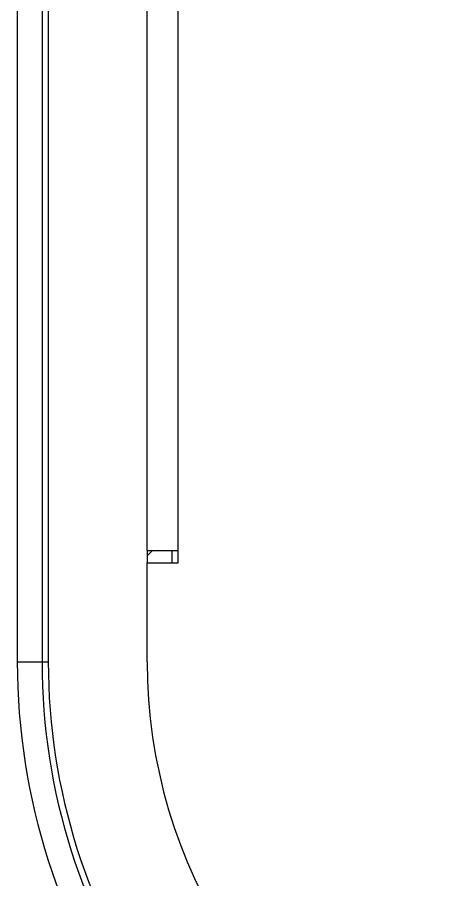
# Model space of a CAD drawing. Header units: millimetres. Extents: x 10297564 to 11610295, y -9287743 to -8409454.
# Drawn here: x 10521791 to 10522492, y -9102312 to -9100914 of the extents above; entities that cross this region are included whole.
import ezdxf

# ---------------------------------------------------------------- set-up
doc = ezdxf.new("R2010")
doc.units = ezdxf.units.MM
doc.header["$LTSCALE"] = 100
doc.layers.add('-0', color=7, linetype='Continuous')

# ---------------------------------------------------------------- blocks, each defined once
blk = doc.blocks.new('인버터 외형도')
at = {"layer": '-0', "linetype": 'Continuous'}
for p, q in [((114645.7, 34809.4), (114645.7, 36034.2)), ((114683.3, 34794.4), (114683.3, 36034.8)), ((114517.8, 35903.3), (114517.8, 34674)), ((114525.3, 35907.7), (114525.3, 34674)), ((114487.7, 35892.5), (114487.7, 34674)), ((114645.7, 34809.4), (114645.7, 34794.4)), ((114645.7, 34809.4), (114683.3, 34809.4)), ((114645.7, 34803), (114652.2, 34809.4)), ((114675.8, 34809.4), (114675.8, 34794.4)), ((114645.7, 34674), (114645.7, 34794.4)), ((114645.7, 34794.4), (114683.3, 34794.4)), ((114487.7, 34674), (114525.3, 34674))]:
    blk.add_line(p, q, dxfattribs=at)
for radius, end in [(790.1, 250.3801), (760, 249.6126), (752.4, 249.4174), (632.1, 245.4698)]:
    blk.add_arc((115277.8, 34674), radius, 180, end, dxfattribs=at)

msp = doc.modelspace()

# ---------------------------------------------------------------- block references
at = {"xscale": 1.333333333333333, "yscale": 1.333333333333333, "zscale": 1.333333333333333}
msp.add_blockref('인버터 외형도', (10369140.6, -9148191), dxfattribs=at)

doc.saveas('drawing.dxf')
